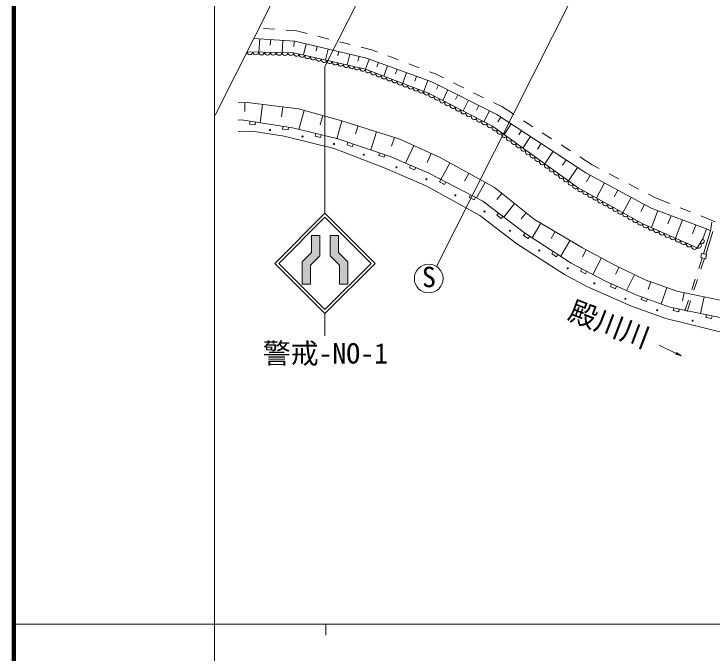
# Model space of a CAD drawing. Units: millimetres, scale not verified. Extents: x 40000 to 680000, y 20000 to 380000.
# Drawn here: x 40000 to 102649, y 202409 to 259750 of the extents above; entities that cross this region are included whole.
import ezdxf
from ezdxf.enums import TextEntityAlignment as Align

# ---------------------------------------------------------------- set-up
doc = ezdxf.new("R2010")
doc.units = ezdxf.units.MM
doc.header["$LTSCALE"] = 1000
for name, color, linetype, lineweight in [('M-BGD', 7, 'Continuous', 13), ('M-BMK', 2, 'Continuous', 13), ('M-STR-STRC', 7, 'Continuous', 13), ('M-TTL', 7, 'Continuous', 25), ('前回', 7, 'Continuous', 13)]:
    doc.layers.add(name, color=color, linetype=linetype, lineweight=lineweight)
doc.styles.add('ＭＳ ゴシック', font='')
doc.styles.get('ＭＳ ゴシック').set_extended_font_data('MS Gothic')

msp = doc.modelspace()

# ---------------------------------------------------------------- hatches: boundary and pattern name
at = {"layer": 'M-STR-STRC'}
for points in [[(66704, 238355), (66704, 239866), (67454, 239866), (67454, 238044), (66620, 237211), (66620, 235503), (65870, 235503), (65870, 237522)], [(68370, 239866), (69120, 239866), (69120, 238355), (69954, 237521), (69954, 235503), (69204, 235503), (69204, 237211), (68370, 238044)]]:
    msp.add_hatch(color=256, dxfattribs=at).paths.add_polyline_path(points)

# ---------------------------------------------------------------- linework, layer by layer
at = {"layer": 'M-BGD'}
for p, q in [((63394, 258375), (62397, 258451)), ((65354, 258225), (64391, 258299)), ((66304, 257987), (65354, 258225)), ((61532, 257554), (65192, 257304)), ((62051, 257519), (61970, 256326)), ((68244, 257501), (67274, 257744)), ((63040, 257451), (63006, 256958)), ((64139, 257376), (64065, 256290)), ((65145, 257307), (65112, 256817)), ((65192, 257304), (71630, 255788)), ((66211, 257064), (65978, 256075)), ((70184, 257015), (69214, 257258)), ((60922, 256344), (65113, 256272)), ((65113, 256272), (71557, 254804)), ((67204, 256830), (67111, 256433)), ((68195, 256596), (67966, 255622)), ((69146, 256373), (69054, 255983)), ((72104, 256533), (71154, 256771)), ((72626, 256336), (72104, 256533)), ((70129, 256141), (69903, 255181)), ((70966, 255944), (70865, 255517)), ((71880, 255697), (71557, 254804)), ((71630, 255788), (77504, 253664)), ((74497, 255627), (73561, 255981)), ((72713, 255396), (72575, 255015)), ((73533, 255100), (73200, 254177)), ((76367, 254919), (75432, 255273)), ((71557, 254804), (77264, 252628)), ((74377, 254795), (74229, 254384)), ((75230, 254486), (74886, 253534)), ((77824, 254367), (77302, 254565)), ((78561, 254004), (77824, 254367)), ((76140, 254157), (75986, 253731)), ((77145, 253794), (76789, 252809)), ((77504, 253664), (83344, 250735)), ((78104, 253363), (77922, 253001)), ((80356, 253121), (79458, 253562)), ((77264, 252628), (82960, 249670)), ((78950, 252939), (78478, 251997)), ((79844, 252491), (79640, 252086)), ((82150, 252237), (81253, 252679)), ((80786, 252018), (80300, 251051)), ((60925, 251800), (60089, 251780)), ((60708, 251795), (60727, 251011)), ((65523, 251233), (60925, 251800)), ((62306, 251630), (62102, 249981)), ((64123, 251405), (64015, 250525)), ((69430, 250160), (65523, 251233)), ((81724, 251548), (81508, 251118)), ((83784, 251433), (83047, 251796)), ((84894, 250716), (83784, 251433)), ((66045, 251089), (65580, 249397)), ((67705, 250633), (67479, 249809)), ((82676, 251070), (82178, 250076)), ((83344, 250735), (91331, 245485)), ((60419, 250236), (60116, 250232)), ((64983, 249543), (60419, 250236)), ((61184, 250120), (61147, 249873)), ((61641, 249798), (61679, 250045)), ((69430, 250160), (68988, 248551)), ((74624, 248523), (69430, 250160)), ((83703, 250499), (83429, 250081)), ((86575, 249632), (85735, 250174)), ((61147, 249873), (61641, 249798)), ((64150, 249670), (64113, 249422)), ((64113, 249422), (64607, 249347)), ((64607, 249347), (64645, 249595)), ((68963, 248567), (64983, 249543)), ((70882, 249703), (70662, 249007)), ((82960, 249670), (90621, 244161)), ((84629, 249891), (83995, 248926)), ((61373, 249233), (60134, 249217)), ((64248, 248797), (61373, 249233)), ((68749, 247693), (64248, 248797)), ((67079, 249029), (67019, 248787)), ((67019, 248787), (67505, 248668)), ((67505, 248668), (67564, 248910)), ((72531, 249183), (72016, 247550)), ((85540, 249292), (85295, 248918)), ((86354, 248757), (85672, 247720)), ((88255, 248548), (87415, 249090)), ((73755, 246971), (68963, 248567)), ((69969, 248232), (69890, 247995)), ((74144, 248675), (73891, 247873)), ((78239, 246873), (74624, 248523)), ((87322, 248120), (86987, 247609)), ((73157, 245967), (68749, 247693)), ((69890, 247995), (70364, 247837)), ((70364, 247837), (70443, 248074)), ((75874, 247953), (75151, 246371)), ((89936, 247463), (89096, 248005)), ((72815, 247284), (72736, 247047)), ((72736, 247047), (73210, 246889)), ((73210, 246889), (73289, 247126)), ((77235, 245475), (73755, 246971)), ((77449, 247234), (77082, 246429)), ((83113, 244168), (78239, 246873)), ((88380, 247425), (87642, 246303)), ((91886, 246204), (90776, 246921)), ((79132, 246377), (78318, 244911)), ((89550, 246656), (89230, 246169)), ((77000, 244315), (73157, 245967)), ((75601, 246177), (75502, 245948)), ((75502, 245948), (75961, 245750)), ((75961, 245750), (76060, 245980)), ((90568, 245987), (89770, 244773)), ((92514, 245878), (91886, 246204)), ((82083, 242952), (77235, 245475)), ((80817, 245443), (80438, 244760)), ((91331, 245485), (97191, 242332)), ((91701, 245286), (91378, 244687)), ((94289, 244955), (93402, 245416)), ((78318, 244911), (78203, 244689)), ((78203, 244689), (78646, 244458)), ((78646, 244458), (78762, 244680)), ((82289, 244625), (81522, 243243)), ((92991, 244592), (92266, 243244)), ((96063, 244032), (95176, 244494)), ((81795, 241663), (77000, 244315)), ((86716, 241322), (83113, 244168)), ((90621, 244161), (96451, 240912)), ((94195, 243944), (93864, 243327)), ((80979, 243526), (80864, 243304)), ((80864, 243304), (81307, 243073)), ((81307, 243073), (81423, 243295)), ((83771, 243648), (83334, 243094)), ((95401, 243295), (94657, 241912)), ((97578, 243244), (96950, 243571)), ((98864, 242732), (97578, 243244)), ((85821, 240113), (82083, 242952)), ((84927, 242735), (83967, 241520)), ((96592, 242654), (96259, 242035)), ((83481, 241890), (83330, 241690)), ((85969, 241912), (85534, 241361)), ((97191, 242332), (102288, 240414)), ((97786, 242108), (97211, 240579)), ((100722, 241992), (99793, 242362)), ((85131, 239129), (81795, 241663)), ((83330, 241690), (83728, 241388)), ((83728, 241388), (83879, 241587)), ((91038, 238773), (86716, 241322)), ((98975, 241661), (98691, 240905)), ((99991, 241278), (99371, 239630)), ((102937, 241110), (101651, 241622)), ((87278, 240991), (86501, 239673)), ((96451, 240912), (101318, 238775)), ((101191, 240827), (100883, 240008)), ((102619, 241079), (102503, 240275)), ((85873, 240079), (85737, 239869)), ((90021, 237400), (85821, 240113)), ((88567, 240230), (88200, 239608)), ((102154, 240465), (101823, 239584)), ((101890, 238218), (102521, 240295)), ((102086, 238173), (102712, 240237)), ((102288, 240414), (102521, 240295)), ((85737, 239869), (86157, 239598)), ((86157, 239598), (86293, 239808)), ((89906, 239441), (89066, 238017)), ((101823, 239584), (101318, 238775)), ((89413, 236365), (85131, 239129)), ((93923, 237222), (91038, 238773)), ((88393, 238452), (88257, 238242)), ((88257, 238242), (88677, 237970)), ((88677, 237970), (88813, 238180)), ((91358, 238601), (91011, 237955)), ((101634, 237892), (101717, 238257)), ((101717, 238257), (102165, 238155)), ((102165, 238155), (102082, 237791)), ((92740, 237858), (91944, 236377)), ((101456, 236915), (101764, 237863)), ((102082, 237791), (101634, 237892)), ((101649, 236862), (101960, 237818)), ((93095, 235764), (90021, 237400)), ((90959, 236901), (90841, 236681)), ((96644, 235903), (93923, 237222)), ((94301, 237038), (93989, 236394)), ((91400, 235307), (89413, 236365)), ((90841, 236681), (91282, 236446)), ((91282, 236446), (91400, 236666)), ((95682, 236369), (94986, 234933)), ((95907, 234529), (93095, 235764)), ((99487, 234867), (96644, 235903)), ((97159, 235715), (96905, 235017)), ((100837, 235014), (101146, 235965)), ((101030, 234960), (101339, 235911)), ((95434, 233535), (91400, 235307)), ((93626, 235531), (93525, 235302)), ((93525, 235302), (93983, 235101)), ((93983, 235101), (94084, 235330)), ((98599, 235191), (98072, 233743)), ((98863, 233455), (95907, 234529)), ((96385, 234355), (96300, 234120)), ((107941, 233107), (99487, 234867)), ((100142, 234731), (99995, 234025)), ((101931, 234358), (101625, 232884)), ((96300, 234120), (96770, 233950)), ((96770, 233950), (96855, 234185)), ((100220, 233115), (100528, 234063)), ((100410, 233053), (100721, 234009)), ((98489, 232425), (95434, 233535)), ((107842, 231598), (98863, 233455)), ((99219, 233381), (99168, 233137)), ((99168, 233137), (99658, 233035)), ((99658, 233035), (99709, 233280)), ((102157, 232774), (102106, 232529)), ((102106, 232529), (102596, 232428)), ((102596, 232428), (102646, 232673)), ((108136, 230053), (98514, 232416)), ((99434, 229296), (97903, 230034)), ((99472, 229376), (99396, 229217)), ((99884, 229079), (99434, 229296)), ((99441, 229312), (99802, 229138)), ((99719, 229198), (99449, 229328)), ((99457, 229344), (99637, 229257)), ((99555, 229316), (99464, 229360)), ((99884, 229079), (99472, 229376)), ((99884, 229079), (99396, 229217)), ((99493, 229189), (99403, 229233)), ((99411, 229248), (99591, 229162)), ((99689, 229134), (99419, 229264)), ((99426, 229280), (99787, 229107))]:
    msp.add_line(p, q, dxfattribs=at)
for centre in [(62973, 249342), (65891, 248753), (68725, 248081), (71393, 247121), (74323, 245990), (77009, 244929), (79606, 243475), (82229, 242026), (84510, 240304), (87146, 238528), (89687, 236922), (92090, 235584), (94874, 234196), (97723, 233160), (100903, 232232)]:
    msp.add_circle(centre, 50, dxfattribs=at)
for centre, radius, start, end in [((60660, 256360), 262, 310.08246, 356.34752), ((61184, 256352), 262, 181.69448, 356.34752), ((61708, 256343), 262, 181.69448, 356.34752), ((62232, 256334), 262, 181.69448, 356.34752), ((62756, 256325), 262, 181.69448, 356.34752), ((63279, 256316), 262, 181.69448, 356.34752), ((63803, 256307), 262, 181.69448, 356.34752), ((64327, 256298), 262, 181.69448, 356.34752), ((64851, 256289), 262, 181.69448, 356.34752), ((65361, 256220), 254, 168.12324, 346.20474), ((65857, 256107), 254, 168.12324, 346.20474), ((66353, 255994), 254, 168.12324, 346.20474), ((66849, 255881), 254, 168.12324, 346.20474), ((67344, 255768), 254, 168.12324, 346.20474), ((67840, 255655), 254, 168.12324, 346.20474), ((68336, 255542), 254, 168.12324, 346.20474), ((68832, 255429), 254, 168.12324, 346.20474), ((69327, 255316), 254, 168.12324, 346.20474), ((69823, 255203), 254, 168.12324, 346.20474), ((70319, 255090), 254, 168.12324, 346.20474), ((70814, 254977), 254, 168.12324, 346.20474), ((71310, 254864), 254, 168.12324, 346.20474), ((71797, 254717), 254, 160.15081, 338.10652), ((72272, 254536), 254, 160.15081, 338.10652), ((72748, 254355), 254, 160.15081, 338.10652), ((73223, 254173), 254, 160.15081, 338.10652), ((73699, 253992), 254, 160.15081, 338.10652), ((74175, 253811), 254, 160.15081, 338.10652), ((74650, 253629), 254, 160.15081, 338.10652), ((75126, 253448), 254, 160.15081, 338.10652), ((75601, 253267), 254, 160.15081, 338.10652), ((76077, 253085), 254, 160.15081, 338.10652), ((76553, 252904), 254, 160.15081, 338.10652), ((77028, 252723), 254, 160.15081, 338.10652), ((77510, 252520), 268, 156.40866, 328.6993), ((77985, 252274), 268, 156.40866, 328.6993), ((78459, 252027), 268, 156.40866, 328.6993), ((78934, 251781), 268, 156.40866, 328.6993), ((79408, 251534), 268, 156.40866, 328.6993), ((79883, 251288), 268, 156.40866, 328.6993), ((80358, 251041), 268, 156.40866, 328.6993), ((80832, 250795), 268, 156.40866, 328.6993), ((81307, 250548), 268, 156.40866, 328.6993), ((81782, 250302), 268, 156.40866, 328.6993), ((82256, 250055), 268, 156.40866, 328.6993), ((82731, 249809), 268, 156.40866, 328.6993), ((83180, 249527), 262, 146.99569, 321.57086), ((83606, 249221), 262, 146.99569, 321.57086), ((84031, 248915), 262, 146.99569, 321.57086), ((84457, 248608), 262, 146.99569, 321.57086), ((84883, 248302), 262, 146.99569, 321.57086), ((85308, 247996), 262, 146.99569, 321.57086), ((85734, 247690), 262, 146.99569, 321.57086), ((86159, 247384), 262, 146.99569, 321.57086), ((86585, 247078), 262, 146.99569, 321.57086), ((87011, 246772), 262, 146.99569, 321.57086), ((87436, 246466), 262, 146.99569, 321.57086), ((87862, 246160), 262, 146.99569, 321.57086), ((88288, 245854), 262, 146.99569, 321.57086), ((88713, 245548), 262, 146.99569, 321.57086), ((89139, 245242), 262, 146.99569, 321.57086), ((89565, 244936), 262, 146.99569, 321.57086), ((89990, 244630), 262, 146.99569, 321.57086), ((90416, 244324), 262, 146.99569, 321.57086), ((90849, 244042), 257, 152.38009, 329.36313), ((91297, 243792), 257, 152.38009, 329.36313), ((91746, 243542), 257, 152.38009, 329.36313), ((92194, 243292), 257, 152.38009, 329.36313), ((92643, 243042), 257, 152.38009, 329.36313), ((93091, 242792), 257, 152.38009, 329.36313), ((93539, 242542), 257, 152.38009, 329.36313), ((93988, 242293), 257, 152.38009, 329.36313), ((94436, 242043), 257, 152.38009, 329.36313), ((94885, 241793), 257, 152.38009, 329.36313), ((95333, 241543), 257, 152.38009, 329.36313), ((95782, 241293), 257, 152.38009, 329.36313), ((96230, 241043), 257, 152.38009, 329.36313), ((96701, 240820), 266, 159.79809, 332.78868), ((97188, 240607), 266, 159.79809, 332.78868), ((97674, 240393), 266, 159.79809, 332.78868), ((98161, 240179), 266, 159.79809, 332.78868), ((98648, 239966), 266, 159.79809, 332.78868), ((99134, 239752), 266, 159.79809, 332.78868), ((99621, 239538), 266, 159.79809, 332.78868), ((100108, 239324), 266, 159.79809, 332.78868), ((101706, 239376), 239, 235.29735, 60.73362), ((100594, 239111), 266, 159.79809, 332.78868), ((101081, 238897), 266, 159.79809, 332.78868), ((101454, 238971), 239, 235.29735, 60.73362)]:
    msp.add_arc(centre, radius, start, end, dxfattribs=at)
at = {"layer": 'M-BMK', "color": 3}
msp.add_line((58067, 250679), (76842, 287931), dxfattribs=at)
at = {"layer": 'M-STR-STRC'}
for p, q in [((81012, 281033), (67913, 255042)), ((97406, 275770), (77916, 237098)), ((67913, 241867), (67913, 255042)), ((63413, 237367), (67913, 241867)), ((72413, 237366), (67913, 241867)), ((63766, 237367), (67913, 241513)), ((72060, 237366), (67913, 241513)), ((66704, 239866), (66704, 238355)), ((66704, 239866), (67454, 239866)), ((67454, 239866), (67454, 238044)), ((68370, 239866), (68370, 238044)), ((68370, 239866), (69120, 239866)), ((69120, 239866), (69120, 238355)), ((65870, 237522), (66704, 238355)), ((69954, 237521), (69120, 238355)), ((65870, 237522), (65870, 235503)), ((66620, 237211), (67454, 238044)), ((69204, 237211), (68370, 238044)), ((69954, 237521), (69954, 235503)), ((63413, 237367), (67913, 232866)), ((63766, 237367), (67913, 233220)), ((66620, 237211), (66620, 235503)), ((67913, 233220), (72060, 237366)), ((67913, 232866), (72413, 237366)), ((69204, 237211), (69204, 235503)), ((65870, 235503), (66620, 235503)), ((69204, 235503), (69954, 235503)), ((67913, 232866), (67913, 230866))]:
    msp.add_line(p, q, dxfattribs=at)
msp.add_circle((77224, 236011), 1289, dxfattribs=at)
at = {"layer": 'M-TTL', "color": 2, "lineweight": 140}
msp.add_line((40000, 380000), (40000, 20000), dxfattribs=at)
at = {"layer": '前回'}
for p, q in [((58000, 370000), (58000, 20000)), ((40000, 205000), (579000, 205000)), ((68000, 205000), (68000, 204000))]:
    msp.add_line(p, q, dxfattribs=at)

# ---------------------------------------------------------------- texts
at = {"layer": 'M-BGD', "style": 'ＭＳ ゴシック'}
msp.add_text('殿川川', height=1833, rotation=339.138, dxfattribs=at).set_placement((89390, 231885), align=Align.BOTTOM_LEFT)
at = {"layer": 'M-STR-STRC', "style": 'ＭＳ ゴシック'}
msp.add_text('S', height=1833, rotation=1.392, dxfattribs=at).set_placement((76652, 234670), align=Align.BOTTOM_LEFT)
msp.add_text('警戒-NO-1', height=1833, dxfattribs=at).set_placement((62333, 227832), align=Align.BOTTOM_LEFT)

doc.saveas('drawing.dxf')
